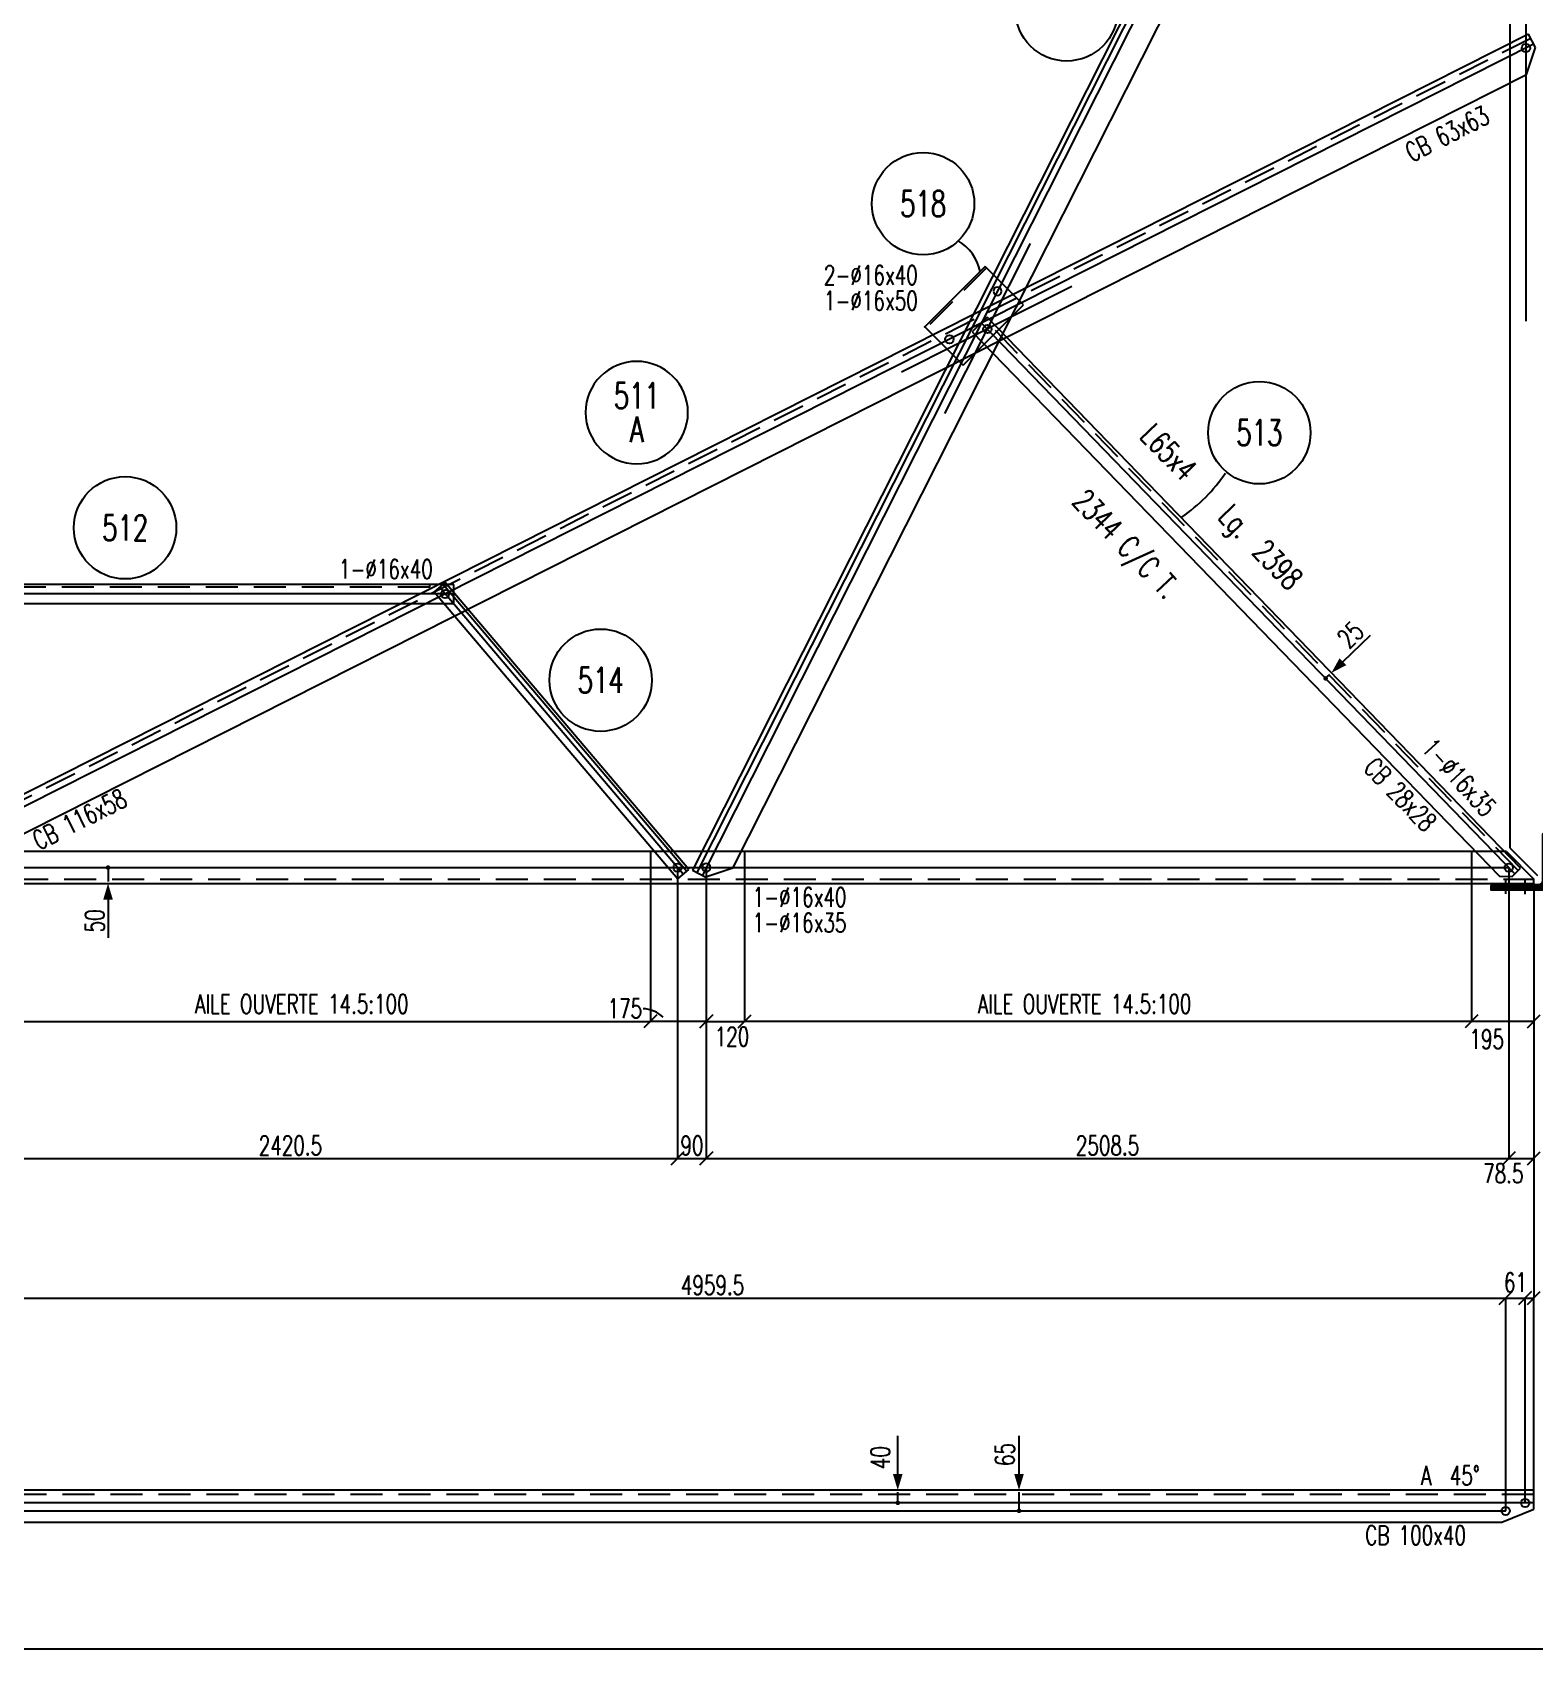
# Model space of a CAD drawing. Extents: x 142141 to 158361, y -163675 to -152190.
# Drawn here: x 148256 to 152953, y -163675 to -158621 of the extents above; entities that cross this region are included whole.
import ezdxf
from ezdxf.enums import TextEntityAlignment as Align

# ---------------------------------------------------------------- set-up
doc = ezdxf.new("R2010")
doc.units = 0
doc.header["$LTSCALE"] = 200
doc.header["$MEASUREMENT"] = 0
doc.linetypes.add('DASHED', pattern=[0.75, 0.5, -0.25])
doc.layers.get('0').update_dxf_attribs({"linetype": 'CONTINUOUS'})
doc.layers.get('DEFPOINTS').update_dxf_attribs({"linetype": 'CONTINUOUS'})
for name, color, linetype in [('ASSI', 3, 'CONTINUOUS'), ('BOLLINI_1', 7, 'CONTINUOUS'), ('BOLLINI_5', 7, 'CONTINUOUS'), ('FORI', 2, 'CONTINUOUS'), ('LINEA_ANG', 2, 'CONTINUOUS'), ('LINEE_PIASTRE', 2, 'CONTINUOUS'), ('LS', 7, 'CONTINUOUS'), ('PIASTRE', 5, 'CONTINUOUS'), ('QT_MAL', 7, 'CONTINUOUS'), ('QT_MPR', 7, 'CONTINUOUS'), ('TRAT-Y', 7, 'DASHED')]:
    doc.layers.add(name, color=color, linetype=linetype)
doc.styles.add('QUOTE', font='ROMANS8.SHX', dxfattribs={"width": 0.7})
doc.styles.add('RQL', font='ROMANS8.SHX', dxfattribs={"width": 0.7})
doc.styles.add('RS', font='ROMANS8.shx', dxfattribs={"width": 0.7})
doc.styles.get("Standard").update_dxf_attribs({"font": 'ROMANS8.SHX', "width": 0.7})
doc.dimstyles.new('FRECCE1', dxfattribs={"dimtxt": 60, "dimasz": 6.6667, "dimexe": 0, "dimexo": 0, "dimgap": 1, "dimtad": 1, "dimzin": 0, "dimdsep": 46, "dimtxsty": 'RS', "dimblk1": 'QUOTP', "dimblk2": 'QUOTF', "dimsah": 1, "dimcen": 0, "dimclrd": 2, "dimclre": 2, "dimclrt": 7, "dimadec": 0, "dimazin": 0, "dimtfac": 1, "dimtix": 1, "dimtmove": 2, "dimatfit": 3, "dimldrblk": 'QUOTP', "dimfxl": 1, "dimtolj": 1, "dimtzin": 0, "dimarcsym": 0})
doc.dimstyles.new('TRATTO', dxfattribs={"dimscale": 0, "dimtxt": 60, "dimasz": 40, "dimexe": 0, "dimexo": 0, "dimgap": 10, "dimtad": 1, "dimrnd": 0.5, "dimdsep": 46, "dimtxsty": 'RS', "dimblk1": 'OBLIQUE', "dimblk2": 'OBLIQUE', "dimsah": 1, "dimcen": 0.09, "dimclrd": 2, "dimclre": 2, "dimclrt": 7, "dimadec": 0, "dimazin": 0, "dimtfac": 1, "dimtix": 1, "dimtmove": 2, "dimatfit": 3, "dimfxl": 1, "dimtolj": 1, "dimtzin": 0, "dimarcsym": 0})

# ---------------------------------------------------------------- blocks, each defined once
blk = doc.blocks.new('16')
blk.add_circle((0, 0), 1)
blk = doc.blocks.new('ASSE98')
blk.add_line((0, 0), (1, 0))
at = {"color": 7, "style": 'QUOTE', "width": 0.5, "flags": 1}
for tag, p in [('TI', (1.38308, 6.82731)), ('DI_S', (1.38308, 6.42178)), ('D_S', (1.38308, 6.02092)), ('E_S', (1.38308, 5.68065)), ('NFORI', (1.36454, 5.29792)), ('ALAR', (1.36349, 4.93246)), ('FAM', (1.3775, 4.54645)), ('ALA', (1.38308, 4.19257)), ('DISP2', (1.38308, 3.84971)), ('DISP1', (1.38308, 3.50686)), ('PINZAF', (1.38308, 3.164)), ('PINZAI', (1.38308, 2.82114)), ('TRP', (1.38308, 2.47829)), ('NP', (1.38308, 2.13543)), ('SV', (1.38308, 1.79257)), ('PESO', (1.38308, 1.44971)), ('QUA', (1.38308, 1.10686)), ('LUN', (1.38308, 0.764)), ('PROF', (1.38308, 0.42114)), ('POS', (1.38308, 0.07829))]:
    blk.add_attdef(tag, p, '', height=0.2, dxfattribs=at)
at = {"color": 7, "flags": 1}
for tag, p in [('LAV1', (3.07431, 6.82847)), ('LAV2', (3.07431, 6.49513)), ('LAV3', (3.07431, 6.1618)), ('LAV4', (3.07431, 5.82847)), ('LAV5', (3.07431, 5.49513)), ('LAV6', (3.07431, 5.1618)), ('LAV7', (3.07431, 4.82847)), ('LAV8', (3.07431, 4.49513)), ('LAV9', (3.07431, 4.1618)), ('LAV10', (3.07431, 3.82847))]:
    blk.add_attdef(tag, p, '', height=0.2, dxfattribs=at)
blk = doc.blocks.new('QUOTP')
at = {"layer": 'ASSI', "color": 2, "const_width": 1.07}
blk.add_lwpolyline([(-0.53, 0, 1), (0.53, 0, 1)], format="xyb", close=True, dxfattribs=at)
blk = doc.blocks.new('QUOTF')
at = {"layer": 'LS', "color": 2}
blk.add_line((7.5, 0), (25.5, 0), dxfattribs=at)
blk.add_solid([(7.5, 2.25), (0, 0), (7.5, -2.25)], dxfattribs=at)
blk = doc.blocks.new('*D26')
at = {"layer": 'DEFPOINTS', "color": 0, "transparency": 16777216}
for p in [(148493.1, -161233), (148493.1, -161283), (148493.1, -161283)]:
    blk.add_point(p, dxfattribs=at)
at = {"layer": 'QT_MAL', "color": 2, "lineweight": -2, "transparency": 16777216}
blk.add_line((148493.1, -161239.7), (148493.1, -161276.4), dxfattribs=at)
at = {"layer": 'QT_MAL', "color": 2, "lineweight": -2, "transparency": 16777216, "xscale": 6.6667, "yscale": 6.6667, "zscale": 6.6667}
for name, p, rotation in [('QUOTP', (148493.1, -161233), 90), ('QUOTF', (148493.1, -161283), 270)]:
    blk.add_blockref(name, p, dxfattribs=dict(at, rotation=rotation))
at = {"layer": 'QT_MAL', "color": 7, "transparency": 16777216, "insert": (148451.4, -161399.5), "char_height": 60, "attachment_point": 5, "rotation": 90, "style": 'RS'}
blk.add_mtext('\\A1;50', dxfattribs=at)
blk = doc.blocks.new('*D30')
at = {"layer": 'DEFPOINTS', "color": 0, "transparency": 16777216}
for p in [(150962.1, -163179.5), (150962.1, -163179.5), (150962.1, -163219.5)]:
    blk.add_point(p, dxfattribs=at)
at = {"layer": 'QT_MAL', "color": 2, "lineweight": -2, "transparency": 16777216}
blk.add_line((150962.1, -163212.9), (150962.1, -163186.2), dxfattribs=at)
at = {"layer": 'QT_MAL', "color": 2, "lineweight": -2, "transparency": 16777216, "xscale": 6.6667, "yscale": 6.6667, "zscale": 6.6667}
for name, p, rotation in [('QUOTF', (150962.1, -163179.5), 90), ('QUOTP', (150962.1, -163219.5), 270)]:
    blk.add_blockref(name, p, dxfattribs=dict(at, rotation=rotation))
at = {"layer": 'QT_MAL', "color": 7, "transparency": 16777216, "insert": (150907.6, -163078), "char_height": 60, "attachment_point": 5, "rotation": 90, "style": 'RS'}
blk.add_mtext('\\A1;40', dxfattribs=at)
blk = doc.blocks.new('MRKR_98')
blk.add_point((0, 0))
at = {"color": 7, "style": 'QUOTE', "width": 0.5, "flags": 1}
for tag, p in [('AUX2', (3.71, 4.93)), ('NFORI', (3.72, 5.3)), ('TI', (3.73, 6.83)), ('DI_S', (3.73, 6.42)), ('D_S', (3.73, 6.02)), ('E_S', (3.73, 5.68)), ('AUX1', (3.73, 4.19)), ('FAM', (3.73, 4.55)), ('COMMESSA', (3.73, 3.85)), ('MD', (3.73, 3.51)), ('MP', (3.73, 3.16)), ('LARGHEZZA', (3.73, 2.82)), ('SPESSORE', (3.73, 2.48)), ('NP', (3.73, 2.14)), ('SV', (3.73, 1.79)), ('PESO', (3.73, 1.45)), ('QUA', (3.73, 1.11)), ('LUN', (3.73, 0.76)), ('PROF', (3.73, 0.42)), ('POS', (3.73, 0.08))]:
    blk.add_attdef(tag, p, '', height=0.2, dxfattribs=at)
at = {"color": 7, "flags": 1}
for tag, p in [('LAV1', (5.26, 6.88)), ('LAV2', (5.26, 6.55)), ('LAV3', (5.26, 6.21)), ('LAV4', (5.26, 5.88)), ('LAV5', (5.26, 5.55)), ('LAV6', (5.26, 5.21)), ('LAV7', (5.26, 4.88)), ('LAV8', (5.26, 4.55)), ('LAV9', (5.26, 4.21)), ('LAV10', (5.26, 3.88))]:
    blk.add_attdef(tag, p, '', height=0.2, dxfattribs=at)
blk = doc.blocks.new('YYY')
blk.add_circle((0, 0), 8)
at = {"color": 3, "style": 'RQL', "width": 0.7}
for tag, p in [('POS3', (0, 0.65)), ('POS2', (0, -4.63))]:
    blk.add_attdef(tag, text='', height=4, dxfattribs=at).set_placement(p, align=Align.CENTER)
at = {"style": 'RQL', "width": 0.7, "flags": 1}
blk.add_attdef('TIPO', text='', height=3, dxfattribs=at).set_placement((0, 0), align=Align.MIDDLE_CENTER)
blk = doc.blocks.new('xxx')
blk.add_circle((0, 0), 8)
at = {"color": 3, "style": 'RQL', "width": 0.7}
blk.add_attdef('POS', text='', height=4, dxfattribs=at).set_placement((0, 0), align=Align.MIDDLE)
at = {"style": 'RQL', "width": 0.7, "flags": 1}
for tag, p in [('POS1', (-0.39, -5.42)), ('TIPO', (-0.39, -8.66))]:
    blk.add_attdef(tag, p, '', height=2, dxfattribs=at)
blk = doc.blocks.new('_OBLIQUE')
at = {"color": 0, "linetype": 'ByBlock'}
blk.add_line((-0.5, -0.5), (0.5, 0.5), dxfattribs=at)
blk = doc.blocks.new('*D42')
at = {"layer": 'DEFPOINTS', "color": 0, "transparency": 16777216}
for p in [(152862.8, -162579), (147903.3, -163219.5), (152862.8, -163244.5)]:
    blk.add_point(p, dxfattribs=at)
at = {"layer": 'QT_MPR', "color": 2, "lineweight": -2, "transparency": 16777216}
for p, q in [((147903.3, -163219.5), (147903.3, -162579)), ((147903.3, -162579), (152862.8, -162579)), ((152862.8, -163244.5), (152862.8, -162579))]:
    blk.add_line(p, q, dxfattribs=at)
at = {"layer": 'QT_MPR', "color": 2, "lineweight": -2, "transparency": 16777216, "xscale": 40, "yscale": 40, "zscale": 40, "rotation": 180}
blk.add_blockref('_OBLIQUE', (147903.3, -162579), dxfattribs=at)
at = {"layer": 'QT_MPR', "color": 2, "lineweight": -2, "transparency": 16777216, "xscale": 40, "yscale": 40, "zscale": 40}
blk.add_blockref('_OBLIQUE', (152862.8, -162579), dxfattribs=at)
at = {"layer": 'QT_MPR', "color": 7, "transparency": 16777216, "insert": (150383, -162539), "char_height": 60, "attachment_point": 5, "style": 'RS'}
blk.add_mtext('\\A1;4959.5', dxfattribs=at)
blk = doc.blocks.new('*D43')
at = {"layer": 'DEFPOINTS', "color": 0, "transparency": 16777216}
for p in [(152923.9, -162579), (152862.8, -163244.5), (152923.9, -163219.5)]:
    blk.add_point(p, dxfattribs=at)
at = {"layer": 'QT_MPR', "color": 2, "lineweight": -2, "transparency": 16777216}
for p, q in [((152862.8, -163244.5), (152862.8, -162579)), ((152862.8, -162579), (152923.9, -162579)), ((152923.9, -163219.5), (152923.9, -162579))]:
    blk.add_line(p, q, dxfattribs=at)
at = {"layer": 'QT_MPR', "color": 2, "lineweight": -2, "transparency": 16777216, "xscale": 40, "yscale": 40, "zscale": 40, "rotation": 180}
blk.add_blockref('_OBLIQUE', (152862.8, -162579), dxfattribs=at)
at = {"layer": 'QT_MPR', "color": 2, "lineweight": -2, "transparency": 16777216, "xscale": 40, "yscale": 40, "zscale": 40}
blk.add_blockref('_OBLIQUE', (152923.9, -162579), dxfattribs=at)
at = {"layer": 'QT_MPR', "color": 7, "transparency": 16777216, "insert": (152893.3, -162530.1), "char_height": 60, "attachment_point": 5, "style": 'RS'}
blk.add_mtext('\\A1;61', dxfattribs=at)
blk = doc.blocks.new('*D45')
at = {"layer": 'DEFPOINTS', "color": 0, "transparency": 16777216}
for p in [(152950.9, -162579), (152923.9, -163219.5), (152950.9, -163219.5)]:
    blk.add_point(p, dxfattribs=at)
at = {"layer": 'QT_MPR', "color": 2, "lineweight": -2, "transparency": 16777216}
for p, q in [((152923.9, -163219.5), (152923.9, -162579)), ((152923.9, -162579), (152950.9, -162579)), ((152950.9, -163219.5), (152950.9, -162579))]:
    blk.add_line(p, q, dxfattribs=at)
at = {"layer": 'QT_MPR', "color": 2, "lineweight": -2, "transparency": 16777216, "xscale": 40, "yscale": 40, "zscale": 40, "rotation": 180}
blk.add_blockref('_OBLIQUE', (152923.9, -162579), dxfattribs=at)
at = {"layer": 'QT_MPR', "color": 2, "lineweight": -2, "transparency": 16777216, "xscale": 40, "yscale": 40, "zscale": 40}
blk.add_blockref('_OBLIQUE', (152950.9, -162579), dxfattribs=at)
at = {"layer": 'QT_MPR', "color": 7, "transparency": 16777216, "insert": (153023, -162529), "char_height": 60, "attachment_point": 5, "style": 'RS'}
blk.add_mtext('\\A1;27', dxfattribs=at)
blk = doc.blocks.new('*D46')
at = {"layer": 'DEFPOINTS', "color": 0, "transparency": 16777216}
for p in [(151341.3, -163179.5), (151341.3, -163179.5), (151341.3, -163244.5)]:
    blk.add_point(p, dxfattribs=at)
at = {"layer": 'QT_MAL', "color": 2, "lineweight": -2, "transparency": 16777216}
blk.add_line((151341.3, -163237.9), (151341.3, -163186.2), dxfattribs=at)
at = {"layer": 'QT_MAL', "color": 2, "lineweight": -2, "transparency": 16777216, "xscale": 6.6667, "yscale": 6.6667, "zscale": 6.6667}
for name, p, rotation in [('QUOTF', (151341.3, -163179.5), 90), ('QUOTP', (151341.3, -163244.5), 270)]:
    blk.add_blockref(name, p, dxfattribs=dict(at, rotation=rotation))
at = {"layer": 'QT_MAL', "color": 7, "transparency": 16777216, "insert": (151297.2, -163068.4), "char_height": 60, "attachment_point": 5, "rotation": 90, "style": 'RS'}
blk.add_mtext('\\A1;65', dxfattribs=at)
blk = doc.blocks.new('*D50')
at = {"layer": 'DEFPOINTS', "color": 0, "transparency": 16777216}
for p in [(147853.3, -161233), (150273.6, -161233), (150273.6, -162142.3)]:
    blk.add_point(p, dxfattribs=at)
at = {"layer": 'QT_MPR', "color": 2, "lineweight": -2, "transparency": 16777216}
for p, q in [((147853.3, -161233), (147853.3, -162142.3)), ((150273.6, -161233), (150273.6, -162142.3)), ((147853.3, -162142.3), (150273.6, -162142.3))]:
    blk.add_line(p, q, dxfattribs=at)
at = {"layer": 'QT_MPR', "color": 2, "lineweight": -2, "transparency": 16777216, "xscale": 40, "yscale": 40, "zscale": 40, "rotation": 180}
blk.add_blockref('_OBLIQUE', (147853.3, -162142.3), dxfattribs=at)
at = {"layer": 'QT_MPR', "color": 2, "lineweight": -2, "transparency": 16777216, "xscale": 40, "yscale": 40, "zscale": 40}
blk.add_blockref('_OBLIQUE', (150273.6, -162142.3), dxfattribs=at)
at = {"layer": 'QT_MPR', "color": 7, "transparency": 16777216, "insert": (149063.4, -162102.3), "char_height": 60, "attachment_point": 5, "style": 'RS'}
blk.add_mtext('\\A1;2420.5', dxfattribs=at)
blk = doc.blocks.new('*D51')
at = {"layer": 'DEFPOINTS', "color": 0, "transparency": 16777216}
for p in [(150273.6, -161233), (150363.6, -161233), (150363.6, -162142.3)]:
    blk.add_point(p, dxfattribs=at)
at = {"layer": 'QT_MPR', "color": 2, "lineweight": -2, "transparency": 16777216}
for p, q in [((150273.6, -161233), (150273.6, -162142.3)), ((150363.6, -161233), (150363.6, -162142.3)), ((150273.6, -162142.3), (150363.6, -162142.3))]:
    blk.add_line(p, q, dxfattribs=at)
at = {"layer": 'QT_MPR', "color": 2, "lineweight": -2, "transparency": 16777216, "xscale": 40, "yscale": 40, "zscale": 40, "rotation": 180}
blk.add_blockref('_OBLIQUE', (150273.6, -162142.3), dxfattribs=at)
at = {"layer": 'QT_MPR', "color": 2, "lineweight": -2, "transparency": 16777216, "xscale": 40, "yscale": 40, "zscale": 40}
blk.add_blockref('_OBLIQUE', (150363.6, -162142.3), dxfattribs=at)
at = {"layer": 'QT_MPR', "color": 7, "transparency": 16777216, "insert": (150318.6, -162102.3), "char_height": 60, "attachment_point": 5, "style": 'RS'}
blk.add_mtext('\\A1;90', dxfattribs=at)
blk = doc.blocks.new('*D52')
at = {"layer": 'DEFPOINTS', "color": 0, "transparency": 16777216}
for p in [(150363.6, -161233), (152872.4, -161233), (152872.4, -162142.3)]:
    blk.add_point(p, dxfattribs=at)
at = {"layer": 'QT_MPR', "color": 2, "lineweight": -2, "transparency": 16777216}
for p, q in [((150363.6, -161233), (150363.6, -162142.3)), ((152872.4, -161233), (152872.4, -162142.3)), ((150363.6, -162142.3), (152872.4, -162142.3))]:
    blk.add_line(p, q, dxfattribs=at)
at = {"layer": 'QT_MPR', "color": 2, "lineweight": -2, "transparency": 16777216, "xscale": 40, "yscale": 40, "zscale": 40, "rotation": 180}
blk.add_blockref('_OBLIQUE', (150363.6, -162142.3), dxfattribs=at)
at = {"layer": 'QT_MPR', "color": 2, "lineweight": -2, "transparency": 16777216, "xscale": 40, "yscale": 40, "zscale": 40}
blk.add_blockref('_OBLIQUE', (152872.4, -162142.3), dxfattribs=at)
at = {"layer": 'QT_MPR', "color": 7, "transparency": 16777216, "insert": (151618, -162102.3), "char_height": 60, "attachment_point": 5, "style": 'RS'}
blk.add_mtext('\\A1;2508.5', dxfattribs=at)
blk = doc.blocks.new('*D54')
at = {"layer": 'DEFPOINTS', "color": 0, "transparency": 16777216}
for p in [(152872.4, -161233), (152950.9, -161283), (152950.9, -162142.3)]:
    blk.add_point(p, dxfattribs=at)
at = {"layer": 'QT_MPR', "color": 2, "lineweight": -2, "transparency": 16777216}
for p, q in [((152872.4, -161233), (152872.4, -162142.3)), ((152950.9, -161283), (152950.9, -162142.3)), ((152872.4, -162142.3), (152950.9, -162142.3))]:
    blk.add_line(p, q, dxfattribs=at)
at = {"layer": 'QT_MPR', "color": 2, "lineweight": -2, "transparency": 16777216, "xscale": 40, "yscale": 40, "zscale": 40, "rotation": 180}
blk.add_blockref('_OBLIQUE', (152872.4, -162142.3), dxfattribs=at)
at = {"layer": 'QT_MPR', "color": 2, "lineweight": -2, "transparency": 16777216, "xscale": 40, "yscale": 40, "zscale": 40}
blk.add_blockref('_OBLIQUE', (152950.9, -162142.3), dxfattribs=at)
at = {"layer": 'QT_MPR', "color": 7, "transparency": 16777216, "insert": (152855.4, -162189.1), "char_height": 60, "attachment_point": 5, "style": 'RS'}
blk.add_mtext('\\A1;78.5', dxfattribs=at)
blk = doc.blocks.new('*D58')
at = {"layer": 'DEFPOINTS', "color": 0, "transparency": 16777216}
for p in [(150483.4, -161183), (150363.6, -161233), (150483.4, -161714)]:
    blk.add_point(p, dxfattribs=at)
at = {"layer": 'LS', "color": 2, "lineweight": -2, "transparency": 16777216}
for p, q in [((150483.4, -161183), (150483.4, -161714)), ((150363.6, -161233), (150363.6, -161714)), ((150363.6, -161714), (150483.4, -161714))]:
    blk.add_line(p, q, dxfattribs=at)
at = {"layer": 'LS', "color": 2, "lineweight": -2, "transparency": 16777216, "xscale": 40, "yscale": 40, "zscale": 40, "rotation": 180}
blk.add_blockref('_OBLIQUE', (150363.6, -161714), dxfattribs=at)
at = {"layer": 'LS', "color": 2, "lineweight": -2, "transparency": 16777216, "xscale": 40, "yscale": 40, "zscale": 40}
blk.add_blockref('_OBLIQUE', (150483.4, -161714), dxfattribs=at)
at = {"layer": 'LS', "color": 7, "transparency": 16777216, "insert": (150443.9, -161761.6), "char_height": 60, "attachment_point": 5, "style": 'RS'}
blk.add_mtext('\\A1;120', dxfattribs=at)
blk = doc.blocks.new('*D57')
at = {"layer": 'DEFPOINTS', "color": 0, "transparency": 16777216}
for p in [(150188.7, -161183), (150363.6, -161233), (150188.7, -161714)]:
    blk.add_point(p, dxfattribs=at)
at = {"layer": 'LS', "color": 2, "lineweight": -2, "transparency": 16777216}
for p, q in [((150188.7, -161183), (150188.7, -161714)), ((150363.6, -161233), (150363.6, -161714)), ((150363.6, -161714), (150188.7, -161714))]:
    blk.add_line(p, q, dxfattribs=at)
at = {"layer": 'LS', "color": 2, "lineweight": -2, "transparency": 16777216, "xscale": 40, "yscale": 40, "zscale": 40, "rotation": 180}
blk.add_blockref('_OBLIQUE', (150188.7, -161714), dxfattribs=at)
at = {"layer": 'LS', "color": 2, "lineweight": -2, "transparency": 16777216, "xscale": 40, "yscale": 40, "zscale": 40}
blk.add_blockref('_OBLIQUE', (150363.6, -161714), dxfattribs=at)
at = {"layer": 'LS', "color": 7, "transparency": 16777216, "insert": (150108.9, -161674), "char_height": 60, "attachment_point": 5, "style": 'RS'}
blk.add_mtext('\\A1;175', dxfattribs=at)
blk = doc.blocks.new('*D59')
at = {"layer": 'DEFPOINTS', "color": 0, "transparency": 16777216}
for p in [(152755.8, -161183), (152950.9, -161283), (152755.8, -161714)]:
    blk.add_point(p, dxfattribs=at)
at = {"layer": 'LS', "color": 2, "lineweight": -2, "transparency": 16777216}
for p, q in [((152755.8, -161183), (152755.8, -161714)), ((152950.9, -161283), (152950.9, -161714)), ((152950.9, -161714), (152755.8, -161714))]:
    blk.add_line(p, q, dxfattribs=at)
at = {"layer": 'LS', "color": 2, "lineweight": -2, "transparency": 16777216, "xscale": 40, "yscale": 40, "zscale": 40, "rotation": 180}
blk.add_blockref('_OBLIQUE', (152755.8, -161714), dxfattribs=at)
at = {"layer": 'LS', "color": 2, "lineweight": -2, "transparency": 16777216, "xscale": 40, "yscale": 40, "zscale": 40}
blk.add_blockref('_OBLIQUE', (152950.9, -161714), dxfattribs=at)
at = {"layer": 'LS', "color": 7, "transparency": 16777216, "insert": (152803.5, -161769.5), "char_height": 60, "attachment_point": 5, "style": 'RS'}
blk.add_mtext('\\A1;195', dxfattribs=at)
blk = doc.blocks.new('*D65')
at = {"layer": 'DEFPOINTS', "color": 0, "transparency": 16777216}
for p in [(152299.9, -160641.6), (152317.9, -160624.2), (152317.9, -160624.2)]:
    blk.add_point(p, dxfattribs=at)
at = {"layer": 'QT_MAL', "color": 2, "lineweight": -2, "transparency": 16777216}
for p, q in [((152304.7, -160637), (152313.1, -160628.9)), ((152317.9, -160624.2), (152317.9, -160624.2))]:
    blk.add_line(p, q, dxfattribs=at)
at = {"layer": 'QT_MAL', "color": 2, "lineweight": -2, "transparency": 16777216, "xscale": 6.6667, "yscale": 6.6667, "zscale": 6.6667}
for name, p, rotation in [('QUOTF', (152317.9, -160624.2), 44.07194628244676), ('QUOTP', (152299.9, -160641.6), 224.0719462824468)]:
    blk.add_blockref(name, p, dxfattribs=dict(at, rotation=rotation))
at = {"layer": 'QT_MAL', "color": 7, "transparency": 16777216, "insert": (152377.5, -160504.9), "char_height": 60, "attachment_point": 5, "rotation": 44.0719, "style": 'RS'}
blk.add_mtext('\\A1;25', dxfattribs=at)
blk = doc.blocks.new('bull')
at = {"style": 'RS', "width": 0.7, "flags": 1}
for tag, p in [('NN', (-12.25, 0)), ('DIAMETRO', (0, -4.86)), ('SERRAGGIO', (0, -9.71)), ('LUNGHEZZA', (0, -14.57)), ('NB', (0, -19.43)), ('TIPO', (0, -24.12)), ('EL', (-0.14, -29))]:
    blk.add_attdef(tag, p, '', height=3, dxfattribs=at)
at = {"style": 'RS', "width": 0.7}
blk.add_attdef('BULLONE', (0, 0), '', height=3, dxfattribs=at)

msp = doc.modelspace()

# ---------------------------------------------------------------- hatches: boundary and pattern name
at = {"layer": 'LS'}
h = msp.add_hatch(dxfattribs=at)
h.set_pattern_fill('_U', color=6, scale=5, angle=45, style=0, pattern_type=0)
h.set_pattern_definition([(45, (-14479.731, 8836.717), (-3.53553391, 3.53553391), [])])
edge = h.paths.add_edge_path()
edge.add_line((152996.91, -161303.829), (152816.91, -161303.829))
edge.add_line((152816.91, -161303.829), (152816.91, -161291.829))
edge.add_arc((152822.91, -161291.829), 6, 450, 540, ccw=False)
edge.add_line((152822.91, -161285.829), (152966.91, -161285.829))
edge.add_arc((152966.91, -161273.829), 12, 270, 360)
edge.add_line((152978.91, -161273.829), (152978.91, -161129.829))
edge.add_arc((152984.91, -161129.829), 6, 450, 540, ccw=False)
edge.add_line((152984.91, -161123.829), (152996.91, -161123.829))
edge.add_line((152996.91, -161123.829), (152996.91, -161303.829))

# ---------------------------------------------------------------- linework, layer by layer
at = {"layer": 'LINEA_ANG'}
for p, q in [((152876.11, -152195.664), (152876.11, -161171.664)), ((152907.355, -156119.72), (150320.16, -161241.347)), ((152920.743, -156126.483), (150333.549, -161248.111)), ((150446.75, -161234.712), (152976.682, -156226.443)), ((152934.428, -158627.079), (147812.801, -161214.274)), ((152955.62, -158669.03), (152934.428, -158627.079)), ((152927.793, -158753.669), (152955.62, -158669.03)), ((147965.938, -161260.155), (152927.793, -158753.669)), ((151241.21, -159512.154), (151194.51, -159557.366)), ((151194.51, -159557.366), (152842.99, -161260.133)), ((152909.166, -161235.038), (151241.21, -159512.154)), ((149573.921, -160347.493), (146032.921, -160347.493)), ((149498.921, -160356.493), (149498.921, -160347.493)), ((149546.637, -160341.63), (149512.339, -160370.761)), ((150302.105, -161244.221), (149540.159, -160347.133)), ((150308.583, -161238.718), (149546.637, -160341.63)), ((149573.921, -160407.493), (149573.921, -160347.493)), ((146032.921, -160407.493), (149573.921, -160407.493)), ((149512.339, -160370.761), (150274.285, -161267.85)), ((152876.11, -161171.664), (152962.11, -161257.664)), ((152864.851, -161183.029), (142741.851, -161183.029)), ((152864.851, -161183.029), (152950.851, -161269.029)), ((150274.285, -161267.85), (150308.583, -161238.718)), ((150320.16, -161241.347), (150362.111, -161262.539)), ((150446.75, -161234.712), (150362.111, -161262.539)), ((152842.99, -161260.133), (152882.583, -161260.774)), ((152882.583, -161260.774), (152909.166, -161235.038)), ((152950.851, -161283.029), (152950.851, -161269.029)), ((142655.851, -161283.029), (152950.851, -161283.029)), ((152950.851, -163179.533), (142655.851, -163179.533)), ((152950.851, -163239.533), (152950.851, -163179.533)), ((152850.851, -163279.533), (152950.851, -163239.533)), ((142755.851, -163279.533), (152850.851, -163279.533))]:
    msp.add_line(p, q, dxfattribs=at)
at = {"layer": 'LINEE_PIASTRE'}
for p, q in [((151235.409, -159353.531), (151046.612, -159542.328)), ((151355.617, -159473.739), (151235.409, -159353.531)), ((151166.82, -159662.537), (151355.617, -159473.739)), ((151046.612, -159542.328), (151166.82, -159662.537))]:
    msp.add_line(p, q, dxfattribs=at)
at = {"layer": 'LS', "color": 6}
for p, q in [((152926.11, -152219.664), (152926.11, -159523.993)), ((151108.934, -159812.957), (151377.521, -159281.259)), ((151506.037, -159415.853), (150974.339, -159684.44)), ((144923.423, -161233.029), (152872.424, -161233.029)), ((152862.784, -161315.464), (152862.784, -161268.42)), ((152923.851, -161316.072), (152923.851, -161269.029)), ((142743.812, -163244.533), (152862.784, -163244.533))]:
    msp.add_line(p, q, dxfattribs=at)
at = {"layer": 'LS', "color": 2}
for p, q in [((147803.298, -161714.027), (150188.742, -161714.027)), ((152755.844, -161714.027), (150483.358, -161714.027)), ((152950.851, -162142.296), (152950.851, -162578.97))]:
    msp.add_line(p, q, dxfattribs=at)
at = {"layer": 'LS', "color": 8}
msp.add_lwpolyline([(142140.931, -152195.489), (142140.931, -163675.489), (154860.931, -163675.489), (154860.931, -162075.489), (158360.931, -162075.489), (158360.931, -152195.489), (142140.931, -152195.489)], close=True, dxfattribs=at)
at = {"layer": 'LS', "color": 2}
msp.add_lwpolyline([(152996.91, -161303.829), (152816.91, -161303.829), (152816.91, -161291.829, -0.41421356), (152822.91, -161285.829), (152966.91, -161285.829, 0.41421356), (152978.91, -161273.829), (152978.91, -161129.829, -0.41421356), (152984.91, -161123.829), (152996.91, -161123.829)], format="xyb", close=True, dxfattribs=at)
at = {"layer": 'LS', "color": 6}
for centre, radius, start, end in [((151077.809, -159397.821), 144.348, 11.284868, 59.584624), ((151538.127, -159692.968), 543.294, 305.124678, 325.67601), ((150161.141, -161772.916), 98.763, 46.945703, 87.106822)]:
    msp.add_arc(centre, radius, start, end, dxfattribs=at)
at = {"layer": 'TRAT-Y'}
for p, q in [((152941.192, -158640.468), (147819.564, -161227.662)), ((151239.652, -159357.773), (151050.854, -159546.571)), ((152901.981, -161241.994), (151234.026, -159519.11)), ((149498.921, -160356.493), (146032.921, -160356.493)), ((142655.851, -161269.029), (152950.851, -161269.029)), ((152950.851, -163193.533), (142655.851, -163193.533))]:
    msp.add_line(p, q, dxfattribs=at)

# ---------------------------------------------------------------- block references
at = {"layer": 'ASSI'}
for p, xscale, zscale, rotation in [((152938.595, -156135.501), 5738, 5738, 243.1993359969918), ((150291.053, -161253.608), 1177, 1177, 130.343061817502), ((149573.921, -160377.493), 3541, 3541, 180)]:
    msp.add_blockref('ASSE98', p, dxfattribs=dict(at, xscale=xscale, zscale=zscale, rotation=rotation))
ref = msp.add_blockref('ASSE98', (152950.209, -158658.319), dxfattribs=dict(at, xscale=5737.999999999999, zscale=5737.999999999999, rotation=206.8006640030085))
ref.add_attrib('LAV1', 'CB 116x58', (148277.029, -161179.815), dxfattribs={"layer": '0', "color": 7, "height": 60, "rotation": 26.800664, "width": 0.7})
ref.add_attrib('LAV2', 'CB 63x63', (152569.172, -159028.132), dxfattribs={"layer": '0', "color": 7, "height": 60, "rotation": 26.800664, "width": 0.7})
ref.add_attrib('LAV3', 'A  45%%d', (147929.033, -161122.097), dxfattribs={"layer": '0', "color": 254, "height": 60, "rotation": 26.800664, "width": 0.7})
ref = msp.add_blockref('ASSE98', (152891.204, -161252.427), dxfattribs=dict(at, xscale=2398, rotation=134.0719462824468))
ref.add_attrib('PROF', 'L65x4', (151715.677, -159887.231), dxfattribs={"layer": '0', "color": 2, "height": 70, "rotation": -45.928054, "style": 'QUOTE', "width": 0.7})
ref.add_attrib('LUN', '2398', (152066.842, -160249.961), dxfattribs={"layer": '0', "color": 2, "height": 70, "rotation": -45.928054, "style": 'QUOTE', "width": 0.7})
ref.add_attrib('PESO', '2344 C/C T.', (151503.729, -160092.421), dxfattribs={"layer": '0', "color": 2, "height": 70, "rotation": -45.928054, "style": 'QUOTE', "width": 0.7})
ref.add_attrib('SV', 'Lg.', (151959.633, -160139.221), dxfattribs={"layer": '0', "color": 2, "height": 70, "rotation": -45.928054, "style": 'QUOTE', "width": 0.7})
ref.add_attrib('LAV1', 'CB 28x28', (152414.768, -160925.368), dxfattribs={"layer": '0', "color": 7, "height": 60, "rotation": -45.928054, "width": 0.7})
at = {"layer": 'ASSI', "xscale": 10295, "zscale": 10295}
msp.add_blockref('ASSE98', (142655.851, -161283.029), dxfattribs=at)
at = {"layer": 'ASSI'}
ref = msp.add_blockref('ASSE98', (152950.851, -163219.533), dxfattribs=dict(at, xscale=10295, rotation=180))
ref.add_attrib('PROF', 'L100x6', (145229.601, -163099.533), dxfattribs={"layer": '0', "color": 2, "height": 70, "style": 'QUOTE', "width": 0.7})
ref.add_attrib('LUN', '10295', (145780.201, -163099.533), dxfattribs={"layer": '0', "color": 2, "height": 70, "style": 'QUOTE', "width": 0.7})
ref.add_attrib('SV', 'Lg.', (145626.067, -163099.533), dxfattribs={"layer": '0', "color": 2, "height": 70, "style": 'QUOTE', "width": 0.7})
ref.add_attrib('LAV1', 'CB 100x40', (152423.708, -163350.9), dxfattribs={"layer": '0', "color": 7, "height": 60, "width": 0.7})
ref.add_attrib('LAV2', 'A  45%%d', (152598.143, -163164.257), dxfattribs={"layer": '0', "color": 254, "height": 60, "width": 0.7})
ref.add_attrib('LAV3', 'CB 100x40', (142814.685, -163354.467), dxfattribs={"layer": '0', "color": 7, "height": 60, "width": 0.7})
ref.add_attrib('LAV4', 'A  45%%d', (142790.658, -163163.194), dxfattribs={"layer": '0', "color": 254, "height": 60, "width": 0.7})
at = {"layer": 'BOLLINI_1', "xscale": 20, "yscale": 20, "zscale": 20}
for p, values in [((151490.144, -158551.016), {'POS': '511'}), ((151041.474, -159157.102), {'POS': '518'}), ((152092.575, -159873.427), {'POS': '513'}), ((148546.477, -160170.636), {'POS': '512'}), ((150033.361, -160647.124), {'POS': '514'})]:
    msp.add_blockref('xxx', p, dxfattribs=at).add_auto_attribs(values)
at = {"layer": 'BOLLINI_5'}
ref = msp.add_blockref('YYY', (150146.172, -159810.194), dxfattribs=dict(at, xscale=-19.99970832482618, yscale=19.99970832476798, zscale=19.99970832479172))
ref.add_attrib('POS3', '511', dxfattribs={"layer": '0', "color": 3, "height": 79.9988, "style": 'RQL', "width": 0.7}).set_placement((150146.172, -159797.254), align=Align.CENTER)
ref.add_attrib('POS2', 'A', dxfattribs={"layer": '0', "color": 3, "height": 79.999, "style": 'RQL', "width": 0.7}).set_placement((150146.172, -159902.801), align=Align.CENTER)
at = {"layer": 'FORI', "xscale": 13, "yscale": 13, "zscale": 13}
for p in [(152926.11, -158670.493), (149546.921, -160377.493), (150273.574, -161233.029), (152862.784, -163244.533), (152923.851, -163219.533)]:
    msp.add_blockref('16', p, dxfattribs=at)
at = {"layer": 'FORI', "yscale": 13, "zscale": 13}
for p, xscale, rotation in [((151274, -159430.745), -13.00000000000001, 90.01030440599904), ((151242.208, -159549.127), 13, 359.989695594), ((151123.826, -159580.919), 13, 359.989695594), ((150363.574, -161233.029), -13, 90.00000000000031), ((152872.424, -161233.029), 13, 359.989695594)]:
    msp.add_blockref('16', p, dxfattribs=dict(at, xscale=xscale, rotation=rotation))
at = {"layer": 'LS', "color": 7, "xscale": 20, "yscale": 20, "zscale": 20}
for p, values in [((150731.311, -159410.365), {'BULLONE': '2-%%c16x40                '}), ((150731.311, -159490.365), {'BULLONE': '1-%%c16x50                '}), ((149214.872, -160329.534), {'BULLONE': '1-%%c16x40                '}), ((150508.3, -161355.372), {'BULLONE': '1-%%c16x40                '}), ((150508.3, -161435.372), {'BULLONE': '1-%%c16x35                '})]:
    msp.add_blockref('bull', p, dxfattribs=at).add_auto_attribs(values)
at = {"layer": 'LS', "color": 7, "xscale": 20, "yscale": 20, "zscale": 20, "rotation": 312.6021267923165}
msp.add_blockref('bull', (152596, -160863.78), dxfattribs=at).add_auto_attribs({'BULLONE': '1-%%c16x35                '})
at = {"layer": 'PIASTRE', "xscale": 20, "yscale": 20, "zscale": 20, "rotation": 315.0000000000001}
msp.add_blockref('MRKR_98', (151046.612, -159542.328), dxfattribs=at)

# ---------------------------------------------------------------- texts
at = {"layer": 'LS', "color": 7, "style": 'RS', "width": 0.7}
for p in [(148765.067, -161689.448), (151212.361, -161689.448)]:
    msp.add_text('AILE OUVERTE 14.5:100 ', height=60, dxfattribs=at).set_placement(p)

# ---------------------------------------------------------------- dimensions: what is measured, and where the dimension line sits
at = {"layer": 'LS'}
for base, p2, picture, middle in [((150188.742, -161714.027), (150188.742, -161183.029), '*D57', (150108.869, -161674.027)), ((150483.358, -161714.027), (150483.358, -161183.029), '*D58', (150443.883, -161761.574))]:
    dim = msp.add_linear_dim(base=base, p1=(150363.574, -161233.029), p2=p2, angle=180, dimstyle='TRATTO', override={"dimscale": 1}, dxfattribs=at)
    dim.commit()
    dim.dimension.update_dxf_attribs({"geometry": picture, "text_midpoint": middle, "dimtype": 160})
dim = msp.add_linear_dim(base=(152755.844, -161714.027), p1=(152950.851, -161283.029), p2=(152755.844, -161183.029), dimstyle='TRATTO', override={"dimscale": 1}, dxfattribs=at)
dim.commit()
dim.dimension.update_dxf_attribs({"geometry": '*D59', "text_midpoint": (152803.451, -161769.488), "dimtype": 160})
at = {"layer": 'QT_MAL'}
for base, p1, p2, angle, text, picture, middle in [((152317.851, -160624.25), (152299.889, -160641.639), (152317.851, -160624.25), 44.071946, '25', '*D65', (152377.537, -160504.937)), ((148493.06, -161283.029), (148493.06, -161233.029), (148493.06, -161283.029), 90, '50', '*D26', (148451.383, -161399.451)), ((151341.293, -163179.533), (151341.293, -163244.533), (151341.293, -163179.533), 90, '65', '*D46', (151297.207, -163068.427))]:
    dim = msp.add_linear_dim(base=base, p1=p1, p2=p2, angle=angle, text=text, dimstyle='FRECCE1', dxfattribs=at)
    dim.commit()
    dim.dimension.update_dxf_attribs({"geometry": picture, "text_midpoint": middle, "dimtype": 160})
at = {"layer": 'QT_MAL', "color": 6}
dim = msp.add_linear_dim(base=(150962.124, -163179.533), p1=(150962.124, -163219.533), p2=(150962.124, -163179.533), angle=90, text='40', dimstyle='FRECCE1', dxfattribs=at)
dim.commit()
dim.dimension.update_dxf_attribs({"geometry": '*D30', "text_midpoint": (150907.591, -163078.032), "dimtype": 160})
at = {"layer": 'QT_MPR'}
for base, p1, p2, text, picture, middle in [((150273.574, -162142.296), (147853.298, -161233.029), (150273.574, -161233.029), '2420.5', '*D50', (149063.436, -162102.296)), ((150363.574, -162142.296), (150273.574, -161233.029), (150363.574, -161233.029), '90', '*D51', (150318.574, -162102.296)), ((152872.424, -162142.296), (150363.574, -161233.029), (152872.424, -161233.029), '2508.5', '*D52', (151617.999, -162102.296)), ((152950.851, -162142.296), (152872.424, -161233.029), (152950.851, -161283.029), '78.5', '*D54', (152855.425, -162189.082)), ((152923.851, -162578.97), (152862.784, -163244.533), (152923.851, -163219.533), '61', '*D43', (152893.317, -162530.122)), ((152950.851, -162578.97), (152923.851, -163219.533), (152950.851, -163219.533), '27', '*D45', (153023.016, -162529.004)), ((152862.784, -162578.97), (147903.298, -163219.533), (152862.784, -163244.533), '4959.5', '*D42', (150383.041, -162538.97))]:
    dim = msp.add_linear_dim(base=base, p1=p1, p2=p2, text=text, dimstyle='TRATTO', override={"dimscale": 1}, dxfattribs=at)
    dim.commit()
    dim.dimension.update_dxf_attribs({"geometry": picture, "text_midpoint": middle, "dimtype": 160})

doc.saveas('drawing.dxf')
